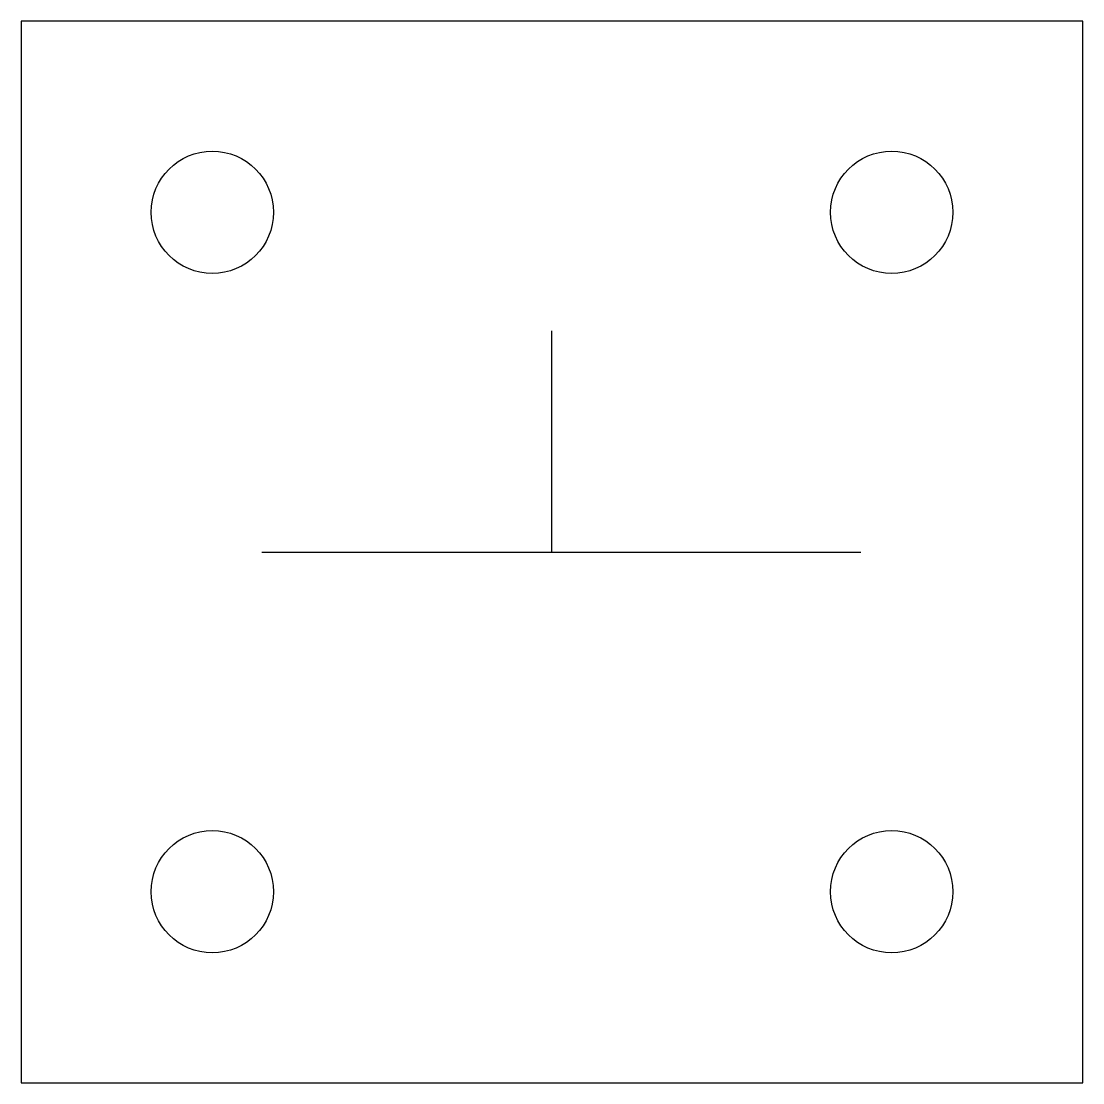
# Model space of a CAD drawing. Header units: inches. Extents: x -0.63 to 0.63, y -0.62 to 0.63.
import ezdxf

# ---------------------------------------------------------------- set-up
doc = ezdxf.new("R2010")
doc.units = ezdxf.units.IN
doc.header["$MEASUREMENT"] = 0

msp = doc.modelspace()

# ---------------------------------------------------------------- linework, layer by layer
for p, q in [((0, 0), (0, 0.2606)), ((-0.3415, 0), (0.3635, 0))]:
    msp.add_line(p, q)
msp.add_lwpolyline([(-0.625, -0.625), (0.625, -0.625), (0.625, 0.625), (-0.625, 0.625)], close=True)
for centre in [(-0.4, 0.4), (0.4, 0.4), (-0.4, -0.4), (0.4, -0.4)]:
    msp.add_circle(centre, 0.072)

doc.saveas('drawing.dxf')
